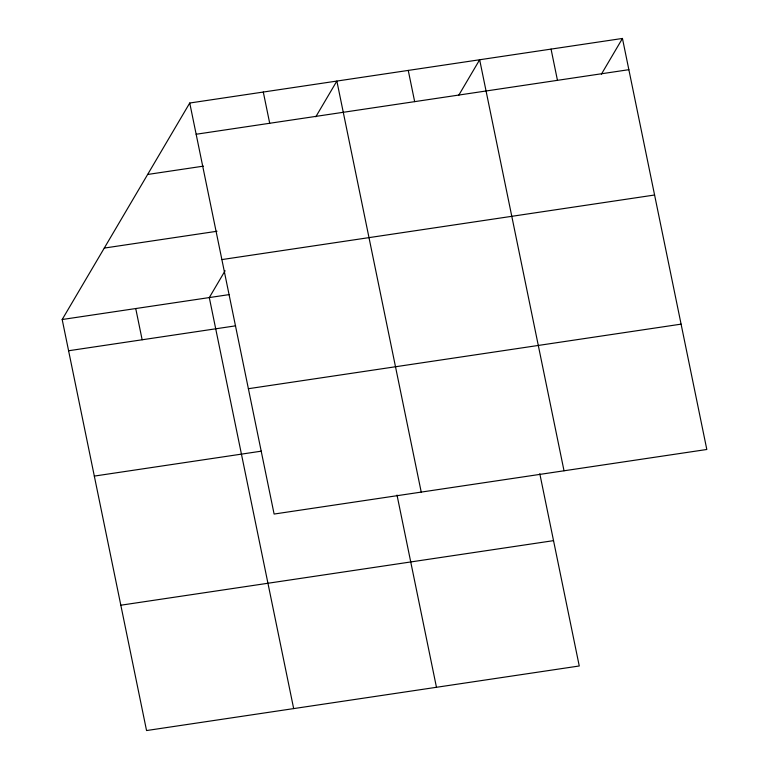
<?xml version="1.0" encoding="UTF-8"?>
<svg xmlns="http://www.w3.org/2000/svg" width="769" height="769" viewBox="0 0 769 769"><rect width="100%" height="100%" fill="white"/><g stroke="black" fill="none" stroke-linecap="round" stroke-linejoin="round"><path stroke-width="1.15" d="M539.8 473.733L579.259 665.983L146.552 730.55L62.183 319.519L189.741 103.017L622.448 38.45L706.817 449.481L274.11 514.048L189.741 103.017M225.086 270.775L209.303 297.574L293.671 708.595M315.809 116.792L336.86 81.062L421.229 492.093M458.603 95.481L479.654 59.761L564.023 470.782M601.406 74.17L622.448 38.45M196.153 134.248L628.859 69.681M147.648 174.467L203.41 166.142M104.276 248.079L216.993 231.258M221.876 259.586L654.582 195.009M62.183 319.519L229.2 294.604M68.595 350.751L235.612 325.835M248.377 388.71L681.094 324.143M94.318 476.088L261.335 451.163M120.82 605.213L553.536 540.645M551.056 49.101L557.458 80.332M408.252 70.412L414.664 101.643M397.006 495.044L436.465 687.284M263.296 92.04L269.708 123.271M135.738 308.542L142.15 339.773"/></g></svg>
